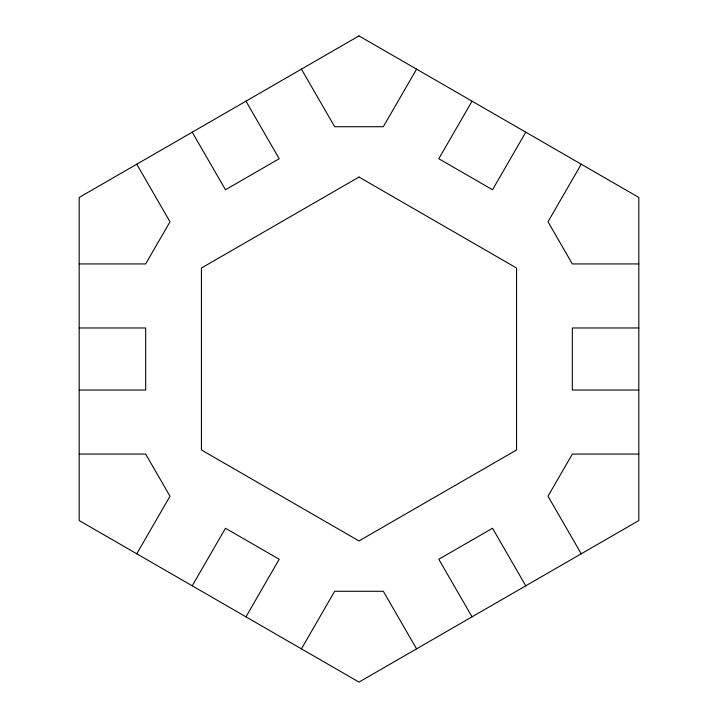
<?xml version="1.0" encoding="UTF-8"?>
<svg xmlns="http://www.w3.org/2000/svg" width="718" height="718" viewBox="0 0 718 718"><rect width="100%" height="100%" fill="white"/><g stroke="black" fill="none" stroke-linecap="round" stroke-linejoin="round"><path stroke-width="1.08" d="M136.761 553.793L170.004 496.219L145.664 454.072L79.186 454.072M416.575 69.143L383.331 126.718L334.669 126.718L301.425 69.143M192.227 585.816L225.47 528.242L279.203 559.259L245.96 616.834M472.04 101.166L438.797 158.741L492.53 189.758L525.773 132.184M301.425 648.857L334.669 591.282L383.331 591.282L416.575 648.857M581.239 164.207L547.996 221.781L572.336 263.928L638.814 263.928M79.186 263.928L145.664 263.928L170.004 221.781L136.761 164.207M79.186 327.973L145.664 327.973L145.664 390.027L79.186 390.027M638.814 327.973L572.336 327.973L572.336 390.027L638.814 390.027M638.814 454.072L572.336 454.072L547.996 496.219L581.239 553.793M245.96 101.166L279.203 158.741L225.47 189.758L192.227 132.184M525.773 585.816L492.53 528.242L438.797 559.259L472.04 616.834M359 35.9L79.186 197.45L79.186 520.55L359 682.1L638.814 520.55L638.814 197.45L359 35.9M359 177.059L201.435 268.029L201.435 449.971L359 540.941L516.565 449.971L516.565 268.029L359 177.059"/></g></svg>
